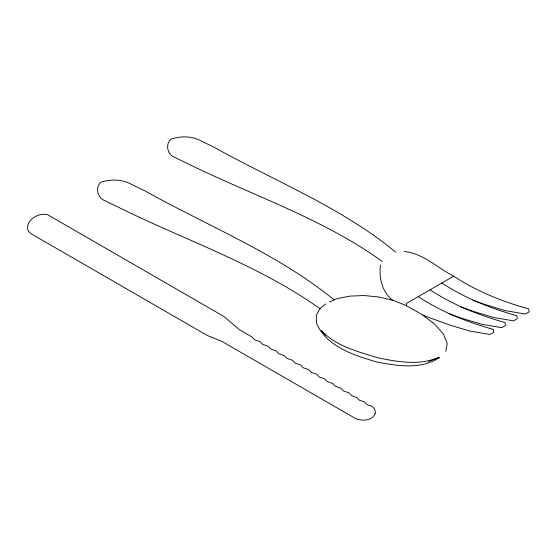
<?xml version="1.0" encoding="UTF-8"?>
<svg xmlns="http://www.w3.org/2000/svg" width="557" height="557" viewBox="0 0 557 557"><rect width="100%" height="100%" fill="white"/><g stroke="black" fill="none" stroke-linecap="round" stroke-linejoin="round"><path stroke-width="0.84" d="M380.515 265.146C378.711 277.894 382.165 292.098 392.657 300.279M445.823 351.39L447.208 343.425L443.476 334.186L434.871 324.306L421.983 314.454L405.684 305.306L392.908 300.314L378.704 296.985L364.048 295.544L349.928 296.101L337.319 298.608L329.431 301.908M325.761 303.948L319.878 308.675L316.244 315.547L316.411 323.053C326.423 346.67 353.848 355.213 376.316 361.862C396.668 365.907 421.092 369.952 439.396 357.538L428.382 361.458M472.719 300.132L484.875 304.477L505.088 310.59L525.369 314.037L529.15 311.871L528.635 308.891C502.317 301.567 476.562 291.255 453.677 276.181L406.443 303.454L406.61 305.877M438.874 357.288C419.303 365.984 397.148 361.772 376.985 357.566C357.476 351.404 335.787 346.169 321.445 330.545L325.504 335.21M404.131 251.513C423.383 253.344 437.231 267.785 453.677 276.181M460.904 306.956L473.06 311.3L493.279 317.406L513.561 320.86L517.342 318.688L516.826 315.708C490.508 308.383 464.754 298.079 441.868 283.005M448.288 313.48L461.252 318.117L481.471 324.223L501.753 327.676L505.533 325.504L505.018 322.524C478.7 315.199 452.945 304.895 430.06 289.821M422.707 315.206L449.443 324.933L469.662 331.039L489.944 334.492L493.725 332.327L493.21 329.34C466.884 322.023 441.137 311.711 418.251 296.637M320.122 308.766C259.388 265.522 187.772 241.202 121.266 208.652L105.092 200.785C97.684 198.362 94.774 187.535 100.789 182.299C109.868 179.173 120.256 179.208 129.078 183.176L145.252 191.044C208.569 226.427 277.546 253.769 334.221 299.931M382.325 261.47C323.909 219.319 254.521 196.21 190.243 164.9L174.689 157.366C167.399 154.943 165.025 144.152 171.006 139.215C179.855 136.103 190.021 135.908 198.675 139.758L214.222 147.292C275.061 181.31 341.559 207.392 395.728 252.175M375.209 413.35C372.633 421.001 361.883 421.308 355.512 418.516L222.027 341.49L207.329 335.502L31.088 233.745L28.191 230.89C24.682 220.238 38.565 212.287 47.589 214.689L223.83 316.446L239.9 329.981L251.799 336.839L254.73 339.812L259.882 341.504L262.813 344.477L267.966 346.162L270.897 349.135L276.056 350.819L278.98 353.799L284.14 355.484L287.071 358.457L292.223 360.142L295.154 363.115L300.307 364.807L303.238 367.78L308.39 369.465L311.321 372.438L316.473 374.13L319.405 377.103L324.564 378.788L327.488 381.761L332.647 383.453L335.579 386.426L340.731 388.111L343.662 391.084L348.814 392.776L351.739 395.742L356.828 397.489L359.467 400.295L364.327 401.82L366.966 404.619L371.784 406.178C374.109 407.787 375.669 410.474 375.209 413.35"/></g></svg>
